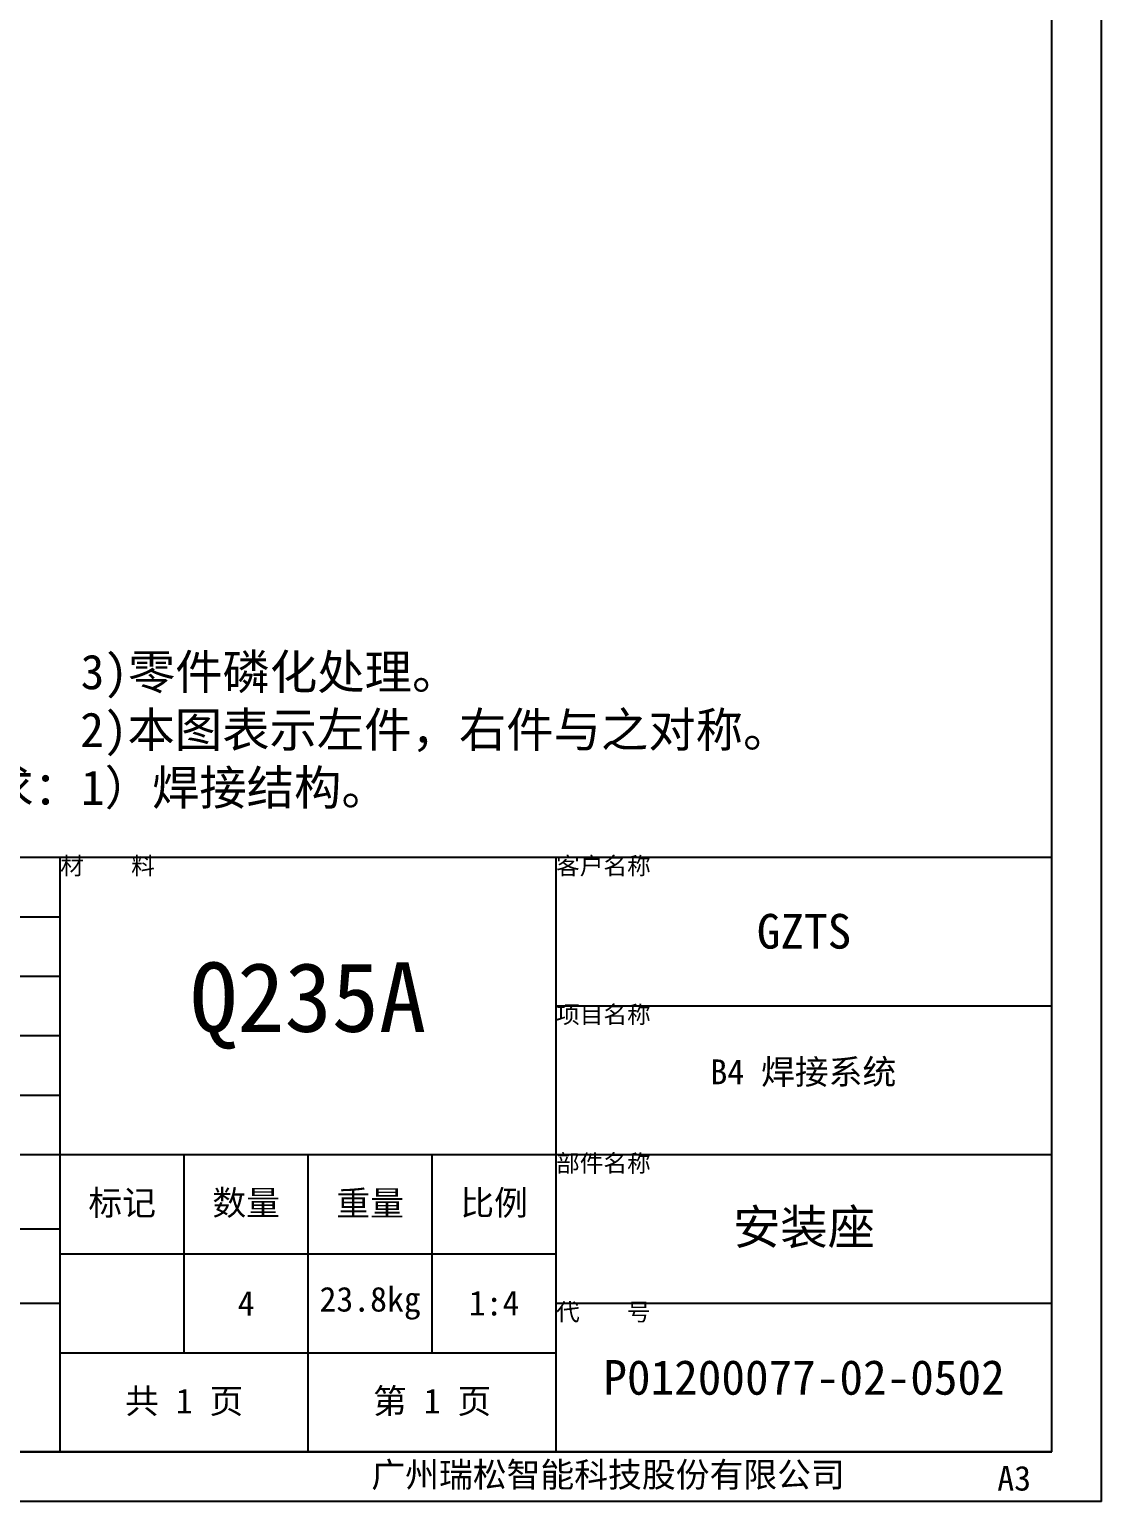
# Model space of a CAD drawing. Extents: x 0 to 18500, y -51 to 3802.
# Drawn here: x 10957 to 11389, y -5 to 589 of the extents above; entities that cross this region are included whole.
import ezdxf

# ---------------------------------------------------------------- set-up
doc = ezdxf.new("R2010")
doc.units = 0
doc.header["$MEASUREMENT"] = 0
for name, color, linetype in [('AM_VIS', 7, 'CONTINUOUS'), ('TITLE_FRAME', 7, 'CONTINUOUS'), ('WORD_DIM', 253, 'CONTINUOUS')]:
    doc.layers.add(name, color=color, linetype=linetype)
doc.layers.add('SOLID LINE', color=7, linetype='CONTINUOUS', lineweight=30)
doc.styles.get("Standard").update_dxf_attribs({"font": 'romans.shx', "bigfont": 'bigfont.shx'})

msp = doc.modelspace()

# ---------------------------------------------------------------- linework, layer by layer
at = {"layer": 'AM_VIS', "linetype": 'Continuous'}
for q in [(11369.40273, 1162.86842), (9809.40273, 14.86842)]:
    msp.add_line((11369.40273, 14.86842), q, dxfattribs=at)
at = {"layer": 'TITLE_FRAME', "linetype": 'Continuous'}
for p, q in [((10649.40273, 254.86842), (11369.40273, 254.86842)), ((10969.40273, 14.86842), (10969.40273, 254.86842)), ((11169.40273, 14.86842), (11169.40273, 254.86842)), ((11369.40273, 14.86842), (11369.40273, 254.86842)), ((10649.40273, 230.86842), (10969.40273, 230.86842)), ((10649.40273, 206.86842), (10969.40273, 206.86842)), ((11169.40273, 194.86842), (11369.40273, 194.86842)), ((10649.40273, 182.86842), (10969.40273, 182.86842)), ((10649.40273, 158.86842), (10969.40273, 158.86842)), ((10649.40273, 134.86842), (11369.40273, 134.86842)), ((11019.40273, 54.86842), (11019.40273, 134.86842)), ((11069.40273, 14.86842), (11069.40273, 134.86842)), ((11119.40273, 54.86842), (11119.40273, 134.86842)), ((10649.40273, 104.86842), (10969.40273, 104.86842)), ((10969.40273, 94.86842), (11169.40273, 94.86842)), ((10649.40273, 74.86842), (10969.40273, 74.86842)), ((11169.40273, 74.86842), (11369.40273, 74.86842)), ((10969.40273, 54.86842), (11169.40273, 54.86842)), ((10649.40273, 14.86842), (11369.40273, 14.86842)), ((10649.40273, 14.86842), (11369.40273, 14.86842))]:
    msp.add_line(p, q, dxfattribs=at)
at = {"layer": 'WORD_DIM', "linetype": 'Continuous'}
for q in [(11389.40273, 1182.86842), (9709.40273, -5.13158)]:
    msp.add_line((11389.40273, -5.13158), q, dxfattribs=at)

# ---------------------------------------------------------------- texts
at = {"layer": 'SOLID LINE', "ltscale": 0.5}
for s, insert, char_height, width, attachment_point in [('\\pt336;{\\fSimHei|b0|i0|c134|p2;\\C3;             3)零件磷化处理。\\P\\ptz;                           2)本图表示左件，右件与之对称。\\P技术要求：1）焊接结构。}', (10992.11752, 305.38455), 14, 621.807708, 5), ('{\\fSimHei|b0|i0|c134|p2;\\C3;材    料}', (10969.40273, 254.86842), 7, 200, 1), ('\\pt42;{\\fSimHei|b0|i0|c134|p2;\\C3;客户名称}', (11169.40273, 254.86842), 7, 200, 1), ('{\\fSimHei|b0|i0|c134|p2;\\C3;GZTS}', (11269.40273, 224.86842), 14, 200, 5), ('\\pt168;{\\fSimHei|b0|i0|c134|p2;\\C3;Q235A}', (11069.40273, 194.86842), 28, 200, 5), ('\\pt42;{\\fSimHei|b0|i0|c134|p2;\\C3;项目名称}', (11169.40273, 194.86842), 7, 200, 1), ('{\\fSimHei|b0|i0|c134|p2;\\C3;B4 焊接系统\\P }', (11269.1397, 159.34865), 10, 200, 5), ('\\pt42;{\\fSimHei|b0|i0|c134|p2;\\C3;部件名称}', (11169.40273, 134.86842), 7, 200, 1), ('\\pt60;{\\fSimHei|b0|i0|c134|p2;\\C3;标记}', (10994.40273, 114.86842), 10, 50, 5), ('\\pt60;{\\fSimHei|b0|i0|c134|p2;\\C3;数量}', (11044.40273, 114.86842), 10, 50, 5), ('\\pt60;{\\fSimHei|b0|i0|c134|p2;\\C3;重量}', (11094.40273, 114.86842), 10, 50, 5), ('\\pt60;{\\fSimHei|b0|i0|c134|p2;\\C3;比例}', (11144.40273, 114.86842), 10, 50, 5), ('{\\fSimHei|b0|i0|c134|p2;\\C3;安装座}', (11269.40273, 104.86842), 14, 200, 5), ('\\pt60;{\\fSimHei|b0|i0|c134|p2;\\C3;4}', (11044.40273, 74.86842), 10, 50, 5), ('\\pt60;{\\fSimHei|b0|i0|c134|p2;\\C3;23.8kg}', (11094.40273, 74.86842), 10, 50, 5), ('\\pt60;{\\fSimHei|b0|i0|c134|p2;\\C3;1:4}', (11144.40273, 74.86842), 10, 50, 5), ('\\pt42;{\\fSimHei|b0|i0|c134|p2;\\C3;代    号}', (11169.40273, 74.86842), 7, 200, 1), ('{\\fSimHei|b0|i0|c134|p2;\\C3;P01200077-02-0502}', (11269.40273, 44.86842), 14, 200, 5), ('\\pt60;{\\fSimHei|b0|i0|c134|p2;\\C3;共 1 页}', (11019.40273, 34.86842), 10, 100, 5), ('\\pt60;{\\fSimHei|b0|i0|c134|p2;\\C3;第 1 页}', (11119.40273, 34.86842), 10, 100, 5), ('\\pt60;{\\fSimHei|b0|i0|c134|p2;\\C3;广州瑞松智能科技股份有限公司}', (11094.87719, 10.72651), 10, 314.2472326, 1), ('\\pt60;{\\fSimHei|b0|i0|c134|p2;\\C3;A3}', (11347.35821, 9.2788), 10, 314.2472326, 1)]:
    msp.add_mtext(s, dxfattribs=dict(at, insert=insert, char_height=char_height, width=width, attachment_point=attachment_point))

doc.saveas('drawing.dxf')
